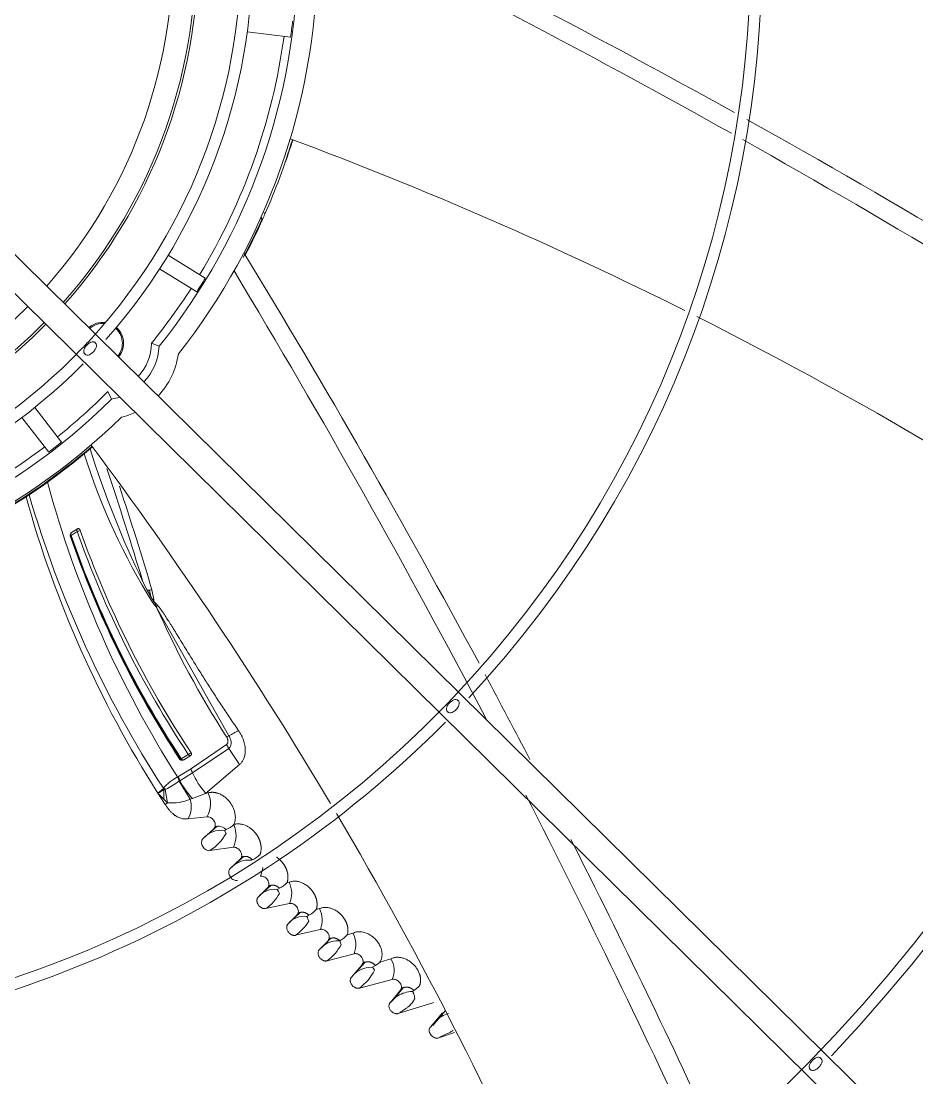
# Model space of a CAD drawing. Header units: millimetres. Extents: x 113490 to 142599, y -20467 to 115.
# Drawn here: x 132563.2 to 132756.7, y -10531.9 to -10303.8 of the extents above; entities that cross this region are included whole.
import ezdxf

# ---------------------------------------------------------------- set-up
doc = ezdxf.new("R2010")
doc.units = ezdxf.units.MM
doc.layers.add('DV3_0', color=7, linetype='Continuous')

msp = doc.modelspace()

# ---------------------------------------------------------------- linework, layer by layer
at = {"layer": 'DV3_0', "color": 7, "linetype": 'Continuous', "lineweight": 15}
for p, q in [((132814.33, -10603.11), (132505.04, -10298.11)), ((132501.48, -10303.03), (132810.15, -10607.41)), ((132621.44, -10307.23), (132612.07, -10306.08)), ((132603.01, -10359.27), (132595.01, -10354.27)), ((132601.16, -10362.24), (132593.15, -10357.24)), ((132591.37, -10373.32), (132593.06, -10373.94)), ((132581.99, -10383.74), (132582.79, -10385.35)), ((132571.99, -10394.63), (132566.18, -10387.19)), ((132569.24, -10396.79), (132563.42, -10389.35)), ((132574.16, -10414.2), (132575.45, -10413.35)), ((132573.87, -10414.9), (132573.93, -10414.8)), ((132574.05, -10414.8), (132575.34, -10413.95)), ((132591.71, -10428.77), (132591.61, -10428.62)), ((132591.71, -10428.77), (132591.7, -10428.63)), ((132591.92, -10428.97), (132591.91, -10428.67)), ((132607.62, -10458.31), (132608.12, -10458.09)), ((132599.84, -10465.24), (132607.58, -10459.94)), ((132600.23, -10466.03), (132608.09, -10460.82)), ((132607.58, -10459.94), (132608.09, -10460.82)), ((132608.09, -10460.82), (132610.41, -10464.29)), ((132597.71, -10463.08), (132597.53, -10463.15)), ((132599.34, -10462.11), (132597.84, -10463.01)), ((132599.89, -10462.31), (132598.39, -10463.22)), ((132597.12, -10466.91), (132599.84, -10465.24)), ((132597.05, -10466.95), (132597.12, -10466.91)), ((132597.35, -10467.87), (132597.38, -10467.85)), ((132597.38, -10467.85), (132597.51, -10467.76)), ((132599.75, -10471.78), (132597.38, -10467.85)), ((132597.51, -10467.76), (132600.23, -10466.03)), ((132594.36, -10472.9), (132592.8, -10470.48)), ((132593.92, -10469.5), (132593.96, -10469.44)), ((132593.92, -10469.5), (132594.08, -10469.71)), ((132593.96, -10469.44), (132594.35, -10469.66)), ((132593.97, -10469.39), (132594.48, -10469.61)), ((132594.35, -10469.66), (132594.48, -10469.61)), ((132594.89, -10472.51), (132594.35, -10469.66)), ((132603.09, -10470.49), (132600.23, -10471.59)), ((132599.33, -10475.98), (132603.42, -10475.53)), ((132604.87, -10478.14), (132602.54, -10480.25)), ((132605.44, -10477.69), (132603.74, -10479.23)), ((132607.16, -10478.51), (132607.51, -10478.33)), ((132607.52, -10479.13), (132607.16, -10478.51)), ((132609.08, -10482.14), (132604, -10482.86)), ((132611.27, -10484.15), (132609.58, -10485.71)), ((132614.89, -10483.67), (132614.83, -10483.69)), ((132608.42, -10486.72), (132610.58, -10484.71)), ((132612.98, -10484.94), (132613.18, -10484.83)), ((132614.48, -10492.83), (132616.48, -10490.91)), ((132617.14, -10490.36), (132614.96, -10492.44)), ((132618.57, -10491.26), (132619.03, -10490.99)), ((132621.11, -10489.69), (132620.66, -10489.81)), ((132618.57, -10491.26), (132618.83, -10491.66)), ((132618.83, -10491.66), (132619.06, -10492.09)), ((132621.22, -10494.27), (132616.05, -10495.36)), ((132627.66, -10495.39), (132626.98, -10495.59)), ((132620.91, -10498.66), (132622.83, -10496.75)), ((132623.49, -10496.2), (132621.38, -10498.27)), ((132624.93, -10497.07), (132625.37, -10496.8)), ((132625.17, -10497.57), (132625.38, -10498.09)), ((132627.86, -10499.88), (132622.53, -10501.14)), ((132627.66, -10504.22), (132629.52, -10502.31)), ((132630.16, -10501.76), (132628.13, -10503.83)), ((132632.06, -10502.32), (132632.21, -10502.75)), ((132634.88, -10500.67), (132633.68, -10501.06)), ((132627.66, -10504.22), (132628.73, -10503.22)), ((132632.21, -10502.75), (132632.33, -10503.17)), ((132635.15, -10505.13), (132629.33, -10506.66)), ((132637.56, -10506.92), (132635.63, -10509.13)), ((132643.11, -10506.2), (132640.74, -10506.96)), ((132634.57, -10510.16), (132636.89, -10507.49)), ((132638.26, -10508.1), (132639.13, -10508.05)), ((132639.13, -10508.05), (132639.75, -10507.64)), ((132639.13, -10508.05), (132639.35, -10508.34)), ((132639.35, -10508.34), (132639.57, -10508.66)), ((132643.39, -10510.67), (132636.29, -10512.54)), ((132642.91, -10515.69), (132645.16, -10512.99)), ((132645.83, -10512.41), (132643.99, -10514.6)), ((132647.29, -10513.3), (132647.73, -10513.26)), ((132647.73, -10513.26), (132648.05, -10513.04)), ((132642.91, -10515.69), (132644.25, -10514.41)), ((132652.4, -10515.62), (132644.7, -10518.02)), ((132648.08, -10513.96), (132648.16, -10514.24)), ((132651.62, -10521), (132654.23, -10517.9)), ((132654.89, -10517.35), (132652.12, -10520.61)), ((132656.82, -10522.16), (132653.45, -10523.3))]:
    msp.add_line(p, q, dxfattribs=at)
at = {"layer": 'DV3_0', "color": 7, "linetype": 'Continuous', "lineweight": 20}
for p, q in [((132615.38, -10346.6), (132615.25, -10346.54)), ((132590.5, -10426.65), (132589.54, -10424.79)), ((132591.27, -10428.05), (132590.95, -10426.6)), ((132591.91, -10428.67), (132591.49, -10426.55)), ((132591.61, -10428.62), (132591.27, -10428.05)), ((132591.61, -10428.62), (132591.7, -10428.63)), ((132591.91, -10429.06), (132591.67, -10429.39)), ((132592.44, -10430.2), (132591.67, -10429.39)), ((132591.7, -10428.63), (132591.91, -10428.67)), ((132591.82, -10428.94), (132591.71, -10428.77)), ((132591.82, -10428.94), (132591.92, -10428.97)), ((132591.91, -10429.06), (132591.92, -10428.97)), ((132592.17, -10429.63), (132591.91, -10429.06)), ((132592.44, -10430.2), (132592.17, -10429.63)), ((132592.44, -10430.2), (132592.68, -10429.87)), ((132608.12, -10458.09), (132592.44, -10430.2)), ((132610.41, -10464.29), (132603.09, -10470.49)), ((132597.03, -10466.96), (132597.05, -10466.95)), ((132592.8, -10470.48), (132593.92, -10469.5)), ((132594.04, -10471.76), (132592.8, -10470.48)), ((132593.96, -10469.44), (132593.97, -10469.39)), ((132594.08, -10469.71), (132594.04, -10471.76)), ((132594.89, -10472.51), (132594.04, -10471.76)), ((132594.36, -10472.9), (132594.89, -10472.51)), ((132600.23, -10471.59), (132599.75, -10471.78))]:
    msp.add_line(p, q, dxfattribs=at)
at = {"layer": 'DV3_0', "color": 7, "linetype": 'Continuous', "lineweight": 15}
for centre, radius, start, end in [((132487.24, -10288.99), 343.5, 315.6512, 45.622), ((132487.24, -10288.99), 346, 316.5062, 45.3204), ((132487.24, -10288.99), 236, 317.0271, 45.7088), ((132487.24, -10288.99), 233.5, 316.4663, 45.8392), ((132487.24, -10288.99), 123.5, 317.6348, 45.2819), ((132487.24, -10288.99), 126, 318.4756, 45.1616), ((132487.24, -10288.99), 113.75, 318.4247, 45.4011), ((131823.29, -11933.2), 1841.3, 60.95292, 64.05747), ((131777.55, -12004.18), 1921.33, 60.74083, 63.6758), ((132487.24, -10288.99), 114.25, 318.4114, 0), ((132487.24, -10288.99), 135.7, 321.2429, 359.7571), ((132487.24, -10288.99), 140, 321.7677, 359.2323), ((132487.24, -10288.99), 134, 328.7483, 352.2517), ((131823.29, -11933.2), 1841.3, 57.34191, 60.857), ((132487.24, -10288.99), 140.5, 336.3104, 343.3028), ((132500.83, -10290), 127.37, 339.734, 341.9536), ((132316.51, -11146.42), 872.25, 63.43384, 69.5445), ((131777.55, -12004.18), 1921.33, 57.30151, 60.65735), ((132487.24, -10288.99), 140.5, 332.3654, 335.7939), ((131040.13, -11313.07), 1840.9, 28.22591, 31.40572), ((130962.86, -11348.24), 1921.39, 27.72245, 31.03383), ((132487.24, -10288.99), 134, 320.9991, 327.2517), ((132316.51, -11146.42), 872.25, 56.07412, 63.24774), ((132487.24, -10288.99), 114.25, 251.4688, 315.4011), ((132487.24, -10288.99), 113.75, 252.7316, 315.4011), ((132580.87, -10373.3), 4.5, 82.604, 131.7492), ((132580.87, -10373.3), 4.25, 84.8173, 131.5341), ((132580.87, -10373.3), 4.25, 0, 48), ((132580.87, -10373.3), 4.5, 0, 48), ((132487.24, -10288.99), 123.5, 316.2428, 317.6348), ((132487.24, -10288.99), 123.5, 226.1082, 316.2428), ((132580.87, -10373.3), 4.25, 319.2681, 0), ((132580.87, -10373.3), 4.5, 318, 0), ((132580.87, -10373.3), 10.5, 316.9653, 359.8902), ((132580.87, -10373.3), 12.2, 316.7471, 356.9852), ((132580.87, -10373.3), 16.5, 316.3964, 351.8862), ((132487.24, -10288.99), 126, 270, 315.2026), ((132487.24, -10288.99), 134, 308.7483, 315.0009), ((132487.24, -10288.99), 135.7, 276.2429, 314.7571), ((132580.87, -10373.3), 12.2, 279.0148, 287.4816), ((132580.87, -10373.3), 16.5, 284.1138, 295.142), ((132487.24, -10288.99), 140, 276.7677, 314.2323), ((132487.24, -10288.99), 134, 283.7483, 307.2517), ((132487.24, -10288.99), 140.5, 299.6325, 310.6019), ((131880.06, -10918.01), 872.25, 30.70257, 36.8175), ((132791.14, -10343.25), 230.17, 195.1216, 212.5095), ((132791.64, -10343.63), 235.85, 195.4508, 212.5348), ((132796.36, -10338.44), 241.06, 196.2834, 212.9029), ((132574.48, -10414.74), 0.635, 120.3769, 194.3524), ((132776.84, -10345.28), 214.58, 198.9328, 213.3194), ((132574.39, -10414.63), 0.493, 117.9807, 200.505), ((132778.03, -10344.28), 215.94, 199.0626, 213.3779), ((132778.49, -10343.91), 216.38, 199.1244, 213.3976), ((132574.63, -10410.79), 3.25, 282.6415, 295.2259), ((132782.01, -10341.02), 219.15, 199.4393, 213.5401), ((132782.29, -10340.87), 218.76, 199.4529, 213.5312), ((132594.43, -10427.07), 3.21, 215.5979, 218.278), ((132783.32, -10345.25), 208.93, 203.992, 212.7603), ((132487.24, -10288.99), 551.5, 285.4775, 344.5225), ((131040.13, -11313.07), 1840.9, 27.49382, 28.13982), ((132487.24, -10288.99), 233.5, 315.7154, 316.4663), ((132487.24, -10288.99), 233.5, 225.7814, 315.7154), ((132487.24, -10288.99), 236, 270, 315.2644), ((132587.17, -10417.63), 45.56, 297.3771, 300.36), ((132597.27, -10462.06), 1.11, 293.1128, 301.0288), ((132598.12, -10462.82), 0.486, 212.6809, 304.1901), ((132596.14, -10456.64), 6.34, 300.3343, 306.7823), ((132602.35, -10476.8), 11.19, 118.3562, 138.4923), ((132580.15, -10442.63), 30.55, 297.9795, 304.2758), ((132594.46, -10468.36), 2.93, 9.6098, 28.6807), ((132594.47, -10468.42), 2.97, 10.9843, 29.6557), ((132594.14, -10469.23), 0.478, 262.6265, 295.5933), ((132568.12, -10292.84), 181.06, 281.1372, 281.3151), ((132598.43, -10472.73), 5.72, 330.7489, 24.2522), ((132594.45, -10473.38), 5.53, 331.8842, 16.797), ((130962.86, -11348.24), 1921.39, 24.56568, 27.16861), ((131880.06, -10918.01), 872.25, 23.32871, 30.53654), ((132605.06, -10472.7), 6.13, 293.4978, 312.3418), ((132603.66, -10479.56), 6, 334.5296, 22.8148), ((132609.27, -10477.3), 0.106, 127.455, 138.9521), ((132606.46, -10483.66), 5.2, 82.2332, 138.9483), ((132598.01, -10473.69), 10.96, 303.1447, 330.2122), ((131040.13, -11313.07), 1840.9, 24.60001, 26.89057), ((132610.66, -10479.42), 5.97, 295.061, 314.3575), ((132612.38, -10490.13), 5.22, 83.3621, 139.2655), ((132609.79, -10486.06), 5.64, 335.6062, 355.4046), ((132616.43, -10485.67), 5.92, 296.0332, 315.5868), ((132616.29, -10492.1), 5.39, 336.3081, 26.5856), ((132617.95, -10495.75), 4.54, 82.1058, 139.9003), ((132611.46, -10488.1), 8.58, 302.2935, 332.2899), ((132622.7, -10491.55), 5.89, 296.95, 316.6197), ((132623.08, -10497.84), 5.2, 336.8968, 28.1141), ((132624.37, -10501.54), 4.5, 82.8527, 140.2674), ((132619.1, -10500.13), 6.59, 22.8107, 27.6678), ((132616.56, -10492.71), 10.33, 305.3082, 328.6579), ((132631.77, -10507.86), 5.55, 87.0019, 123.1926), ((132629.32, -10497.14), 5.86, 297.8556, 317.9842), ((132630.48, -10503.17), 5.06, 337.2472, 29.5928), ((132623.19, -10498.33), 10.35, 306.4065, 332.1042), ((132637, -10502.5), 5.83, 298.135, 309.9847), ((132638.73, -10508.72), 5.06, 337.3362, 29.9393), ((132638.87, -10513.53), 5.46, 96.3262, 141.9258), ((132629.88, -10503.8), 10.84, 306.252, 333.384), ((132647.96, -10519.87), 6.6, 95.7956, 124.1612), ((132645.15, -10507.99), 5.82, 299.8593, 314.3251), ((132642.27, -10515.53), 6.03, 7.0938, 12.3213), ((132657.24, -10523.81), 6.04, 106.4811, 137.7838), ((132660.7, -10528.19), 11.58, 133.2213, 141.6416), ((132487.24, -10288.99), 343.5, 225.9212, 315.6512)]:
    msp.add_arc(centre, radius, start, end, dxfattribs=at)
at = {"layer": 'DV3_0', "color": 7, "linetype": 'Continuous', "lineweight": 20}
for centre, radius, start, end in [((132487.24, -10288.99), 108.75, 318.5638, 45.4011), ((132487.24, -10288.99), 140.35, 332.0548, 335.7939), ((132487.24, -10288.99), 108.75, 249.0395, 315.4011), ((132487.24, -10288.99), 140.35, 299.6151, 310.5445), ((132712.78, -10354.14), 142.58, 197.5793, 211.8537), ((132782.69, -10331.41), 214.54, 197.5546, 205.8027), ((131312.51, -10815.84), 1335.56, 17.02527, 18.12677), ((131856.91, -10644.7), 766.29, 16.54046, 18.29437), ((132631.79, -10404.77), 46.74, 207.9173, 209.8819), ((132707.79, -10319.85), 159.23, 223.3026, 223.7042), ((132597.42, -10466.94), 2.96, 17.8925, 35.1018), ((132594.74, -10468.5), 2.86, 14.9315, 33.7265), ((132615.56, -10457.83), 20.6, 208.8348, 221.922), ((132618.02, -10457.75), 19.62, 204.9566, 220.4757), ((132574.6, -10438.77), 36.56, 299.8509, 302.1929), ((132595.79, -10461.92), 10.63, 265.1255, 291.8661)]:
    msp.add_arc(centre, radius, start, end, dxfattribs=at)
at = {"layer": 'DV3_0', "color": 7, "linetype": 'Continuous', "lineweight": 15}
for centre, major_axis, ratio, start_param, end_param in [((132617.63, -10305), (-2.66, -21.65), 0.186545, 1.490488, 1.651105), ((132443.75, -10274.04), (176.32, -60.71), 0.866797, -0.078814, -0.070986), ((132598.65, -10358.61), (-11.56, -18.5), 0.186545, 1.490488, 1.651105), ((132568.12, -10392.51), (-17.19, -13.43), 0.186545, 1.490488, 1.651105)]:
    msp.add_ellipse(centre, major_axis=major_axis, ratio=ratio, start_param=start_param, end_param=end_param, dxfattribs=at)
at = {"layer": 'DV3_0', "color": 7, "linetype": 'Continuous', "lineweight": 20}
for centre, major_axis, ratio, start_param, end_param in [((132615.44, -10345.24), (0.458, -0.201), 0.498743, 0, 1.571241), ((132614.93, -10346.39), (0.456, -0.205), 0.498451, 0, 1.57124), ((132614.93, -10346.39), (0.302, -0.399), 0.432332, 0.901374, 1.803204), ((132570.24, -10442.2), (36.82, 12.36), 0.272936, 0.884781, 0.899668), ((132570.24, -10442.2), (36.82, 12.36), 0.272936, 0.867185, 0.884781)]:
    msp.add_ellipse(centre, major_axis=major_axis, ratio=ratio, start_param=start_param, end_param=end_param, dxfattribs=at)
at = {"layer": 'DV3_0', "color": 7, "linetype": 'Continuous', "lineweight": 15}
for points, knots in [([(132577, -10375.62), (132576.96, -10375.58), (132576.88, -10375.49), (132576.76, -10375.25), (132576.73, -10374.84), (132576.91, -10374.4), (132577.17, -10374.01), (132577.53, -10373.6), (132577.99, -10373.19), (132578.52, -10372.95), (132578.9, -10372.98), (132579.14, -10373.09), (132579.23, -10373.17), (132579.27, -10373.2)], [0, 0, 0, 0, 0.040646, 0.082274, 0.181944, 0.323646, 0.41357, 0.509807, 0.690903, 0.824258, 0.919018, 0.959797, 1, 1, 1, 1]), ([(132579.27, -10373.2), (132579.31, -10373.25), (132579.4, -10373.34), (132579.51, -10373.59), (132579.55, -10373.99), (132579.38, -10374.44), (132579.12, -10374.83), (132578.85, -10375.15), (132578.55, -10375.43), (132578.18, -10375.7), (132577.77, -10375.88), (132577.38, -10375.85), (132577.14, -10375.74), (132577.05, -10375.66), (132577, -10375.62)], [0, 0, 0, 0, 0.040717, 0.082601, 0.183674, 0.325225, 0.413967, 0.5088, 0.602375, 0.688214, 0.822702, 0.918959, 0.959862, 1, 1, 1, 1]), ([(132575.34, -10413.95), (132575.28, -10413.84), (132575.26, -10413.71), (132575.3, -10413.48), (132575.36, -10413.39), (132575.45, -10413.35)], [0, 0, 0, 0, 0.5, 0.5, 1, 1, 1, 1]), ([(132575.45, -10413.35), (132575.46, -10413.34), (132575.49, -10413.33), (132575.54, -10413.31), (132575.6, -10413.31), (132575.67, -10413.33), (132575.75, -10413.37), (132575.84, -10413.43), (132575.91, -10413.52), (132575.98, -10413.62), (132576, -10413.69), (132576.02, -10413.72)], [0, 0, 0, 0, 0.075079, 0.150644, 0.228664, 0.352639, 0.477385, 0.607267, 0.740203, 0.871682, 1, 1, 1, 1]), ([(132574.05, -10414.8), (132574.02, -10414.8), (132573.97, -10414.81), (132573.94, -10414.81), (132573.93, -10414.8)], [0, 0, 0, 0, 0.499963, 1, 1, 1, 1]), ([(132574.05, -10414.8), (132574.05, -10414.78), (132574.03, -10414.74), (132574.01, -10414.69), (132573.99, -10414.62), (132573.98, -10414.54), (132573.98, -10414.44), (132574.01, -10414.36), (132574.05, -10414.29), (132574.1, -10414.23), (132574.14, -10414.21), (132574.16, -10414.2)], [0, 0, 0, 0, 0.068654, 0.146101, 0.232585, 0.334041, 0.480381, 0.632297, 0.740255, 0.880768, 1, 1, 1, 1]), ([(132655.33, -10452.86), (132655.29, -10452.81), (132655.21, -10452.72), (132655.09, -10452.49), (132655.06, -10452.09), (132655.23, -10451.65), (132655.5, -10451.26), (132655.77, -10450.95), (132656.08, -10450.67), (132656.45, -10450.4), (132656.87, -10450.21), (132657.26, -10450.24), (132657.49, -10450.35), (132657.58, -10450.43), (132657.63, -10450.47)], [0, 0, 0, 0, 0.040488, 0.081902, 0.180627, 0.320355, 0.409206, 0.504808, 0.600124, 0.687341, 0.822717, 0.918807, 0.959755, 1, 1, 1, 1]), ([(132657.63, -10450.47), (132657.67, -10450.51), (132657.75, -10450.6), (132657.87, -10450.85), (132657.9, -10451.25), (132657.73, -10451.68), (132657.46, -10452.07), (132657.19, -10452.38), (132656.89, -10452.66), (132656.52, -10452.94), (132656.1, -10453.12), (132655.7, -10453.09), (132655.47, -10452.98), (132655.37, -10452.9), (132655.33, -10452.86)], [0, 0, 0, 0, 0.040529, 0.082096, 0.181604, 0.321297, 0.409637, 0.504692, 0.598943, 0.685714, 0.821727, 0.918717, 0.959765, 1, 1, 1, 1]), ([(132598.39, -10463.22), (132598.36, -10463.23), (132598.32, -10463.26), (132598.24, -10463.29), (132598.16, -10463.32), (132598.06, -10463.34), (132597.94, -10463.35), (132597.81, -10463.34), (132597.7, -10463.3), (132597.6, -10463.24), (132597.55, -10463.18), (132597.53, -10463.15)], [0, 0, 0, 0, 0.099456, 0.197178, 0.293807, 0.390006, 0.537714, 0.671041, 0.795208, 0.901241, 1, 1, 1, 1]), ([(132597.84, -10463.01), (132597.91, -10463.12), (132598.02, -10463.2), (132598.22, -10463.28), (132598.32, -10463.27), (132598.39, -10463.22)], [0, 0, 0, 0, 0.5, 0.5, 1, 1, 1, 1]), ([(132599.34, -10462.11), (132599.35, -10462.12), (132599.37, -10462.15), (132599.41, -10462.19), (132599.44, -10462.22), (132599.49, -10462.26), (132599.54, -10462.3), (132599.63, -10462.35), (132599.73, -10462.36), (132599.82, -10462.35), (132599.87, -10462.32), (132599.89, -10462.31)], [0, 0, 0, 0, 0.074951, 0.140477, 0.196539, 0.243124, 0.374483, 0.49079, 0.674123, 0.840338, 1, 1, 1, 1]), ([(132599.94, -10461.71), (132599.95, -10461.73), (132599.97, -10461.77), (132600, -10461.83), (132600.02, -10461.9), (132600.04, -10461.98), (132600.04, -10462.07), (132600.02, -10462.17), (132599.97, -10462.25), (132599.92, -10462.29), (132599.89, -10462.31)], [0, 0, 0, 0, 0.086581, 0.173323, 0.261691, 0.392619, 0.521302, 0.685994, 0.841523, 1, 1, 1, 1]), ([(132603.64, -10470.38), (132603.7, -10470.36), (132603.82, -10470.33), (132604, -10470.3), (132604.18, -10470.28), (132604.36, -10470.27), (132604.55, -10470.26), (132604.73, -10470.27), (132604.92, -10470.29), (132605.11, -10470.32), (132605.3, -10470.35), (132605.49, -10470.4), (132605.68, -10470.46), (132606.08, -10470.6), (132606.67, -10470.88), (132607.41, -10471.4), (132608.02, -10472.01), (132608.52, -10472.64), (132608.9, -10473.29), (132609.21, -10473.96), (132609.38, -10474.56), (132609.47, -10475.06), (132609.51, -10475.44), (132609.52, -10475.82), (132609.49, -10476.18), (132609.43, -10476.54), (132609.34, -10476.89), (132609.25, -10477.11), (132609.21, -10477.22)], [0, 0, 0, 0, 0.01916, 0.038106, 0.056888, 0.075557, 0.094165, 0.112765, 0.131411, 0.150154, 0.169045, 0.188136, 0.207474, 0.227106, 0.308139, 0.388604, 0.471786, 0.538196, 0.605101, 0.673066, 0.74109, 0.778944, 0.816044, 0.852661, 0.889074, 0.925575, 0.962455, 1, 1, 1, 1]), ([(132594.36, -10472.9), (132594.43, -10473), (132594.56, -10473.2), (132594.77, -10473.49), (132594.97, -10473.76), (132595.17, -10474.01), (132595.37, -10474.24), (132595.57, -10474.46), (132595.77, -10474.66), (132595.97, -10474.85), (132596.17, -10475.02), (132596.37, -10475.17), (132596.57, -10475.31), (132596.76, -10475.44), (132597.02, -10475.59), (132597.34, -10475.74), (132597.73, -10475.88), (132598.12, -10475.97), (132598.52, -10476.02), (132598.93, -10476.03), (132599.2, -10476), (132599.33, -10475.98)], [0, 0, 0, 0, 0.057027, 0.111487, 0.163518, 0.213259, 0.260853, 0.306447, 0.350191, 0.392239, 0.432746, 0.471873, 0.509778, 0.546624, 0.582569, 0.6503, 0.717455, 0.785065, 0.854112, 0.925494, 1, 1, 1, 1]), ([(132603.42, -10475.53), (132603.88, -10475.48), (132604.44, -10475.75), (132605.01, -10476.54), (132605.15, -10476.88), (132605.21, -10477.56), (132605.12, -10477.91), (132604.87, -10478.14)], [0, 0, 0, 0, 0.5, 0.5, 0.75, 0.75, 1, 1, 1, 1]), ([(132614.83, -10483.69), (132614.85, -10483.64), (132614.89, -10483.53), (132614.94, -10483.37), (132614.98, -10483.2), (132615.01, -10483.04), (132615.04, -10482.87), (132615.06, -10482.71), (132615.07, -10482.54), (132615.08, -10482.37), (132615.07, -10482.2), (132615.07, -10482.04), (132615.05, -10481.87), (132615.03, -10481.71), (132615.01, -10481.55), (132614.97, -10481.39), (132614.94, -10481.23), (132614.9, -10481.07), (132614.85, -10480.92), (132614.8, -10480.76), (132614.74, -10480.62), (132614.69, -10480.47), (132614.62, -10480.32), (132614.56, -10480.18), (132614.49, -10480.05), (132614.42, -10479.91), (132614.34, -10479.78), (132614.27, -10479.65), (132614.19, -10479.53), (132614.1, -10479.41), (132614.02, -10479.29), (132613.94, -10479.18), (132613.85, -10479.07), (132613.77, -10478.97), (132613.68, -10478.86), (132613.59, -10478.77), (132613.37, -10478.53), (132613, -10478.19), (132612.45, -10477.79), (132611.9, -10477.49), (132611.43, -10477.3), (132611.04, -10477.19), (132610.72, -10477.13), (132610.4, -10477.09), (132610.09, -10477.08), (132609.79, -10477.1), (132609.49, -10477.14), (132609.3, -10477.19), (132609.21, -10477.22)], [0, 0, 0, 0, 0.018271, 0.036367, 0.054293, 0.072053, 0.089651, 0.107087, 0.124357, 0.141458, 0.15839, 0.17515, 0.19174, 0.208158, 0.224405, 0.240482, 0.256387, 0.272115, 0.287663, 0.303028, 0.318207, 0.3332, 0.348005, 0.36262, 0.377045, 0.391281, 0.405327, 0.419176, 0.432823, 0.446261, 0.459487, 0.4725, 0.485297, 0.497878, 0.510245, 0.522398, 0.534339, 0.599607, 0.661765, 0.720651, 0.776416, 0.808812, 0.841042, 0.873103, 0.905011, 0.936795, 0.968461, 1, 1, 1, 1]), ([(132607.51, -10478.33), (132607.05, -10477.9), (132606.49, -10477.63), (132605.52, -10477.56), (132605.1, -10477.75), (132604.87, -10478.14)], [0, 0, 0, 0, 0.5, 0.5, 1, 1, 1, 1]), ([(132602.54, -10480.25), (132602.44, -10480.33), (132602.28, -10480.56), (132602.18, -10481), (132602.24, -10481.51), (132602.45, -10482.01), (132602.79, -10482.43), (132603.18, -10482.72), (132603.59, -10482.87), (132603.86, -10482.88), (132604, -10482.86)], [0, 0, 0, 0, 0.124936, 0.249948, 0.37496, 0.499972, 0.624983, 0.749995, 0.875007, 1, 1, 1, 1]), ([(132610.58, -10484.71), (132610.62, -10484.66), (132610.71, -10484.57), (132610.84, -10484.33), (132610.91, -10483.96), (132610.84, -10483.46), (132610.61, -10482.97), (132610.27, -10482.56), (132609.87, -10482.28), (132609.52, -10482.16), (132609.26, -10482.13), (132609.14, -10482.14), (132609.08, -10482.14)], [0, 0, 0, 0, 0.059896, 0.120557, 0.250312, 0.386572, 0.52658, 0.661624, 0.782933, 0.893402, 0.946876, 1, 1, 1, 1]), ([(132613.18, -10484.83), (132613.15, -10484.8), (132613.09, -10484.73), (132612.99, -10484.64), (132612.89, -10484.56), (132612.78, -10484.48), (132612.67, -10484.41), (132612.56, -10484.34), (132612.45, -10484.29), (132612.34, -10484.24), (132612.23, -10484.19), (132612.11, -10484.16), (132612, -10484.13), (132611.89, -10484.11), (132611.78, -10484.1), (132611.66, -10484.1), (132611.56, -10484.11), (132611.45, -10484.12), (132611.34, -10484.15), (132611.24, -10484.18), (132611.14, -10484.22), (132611.05, -10484.26), (132610.96, -10484.32), (132610.87, -10484.38), (132610.79, -10484.45), (132610.71, -10484.53), (132610.64, -10484.62), (132610.6, -10484.68), (132610.58, -10484.71)], [0, 0, 0, 0, 0.036444, 0.072973, 0.109626, 0.146433, 0.183416, 0.220587, 0.257954, 0.295519, 0.333281, 0.371238, 0.409385, 0.447719, 0.486241, 0.524952, 0.563852, 0.602932, 0.642178, 0.681573, 0.721097, 0.76073, 0.800452, 0.840247, 0.880102, 0.92001, 0.959973, 1, 1, 1, 1]), ([(132620.66, -10489.81), (132620.68, -10489.76), (132620.72, -10489.65), (132620.76, -10489.48), (132620.8, -10489.32), (132620.83, -10489.15), (132620.85, -10488.98), (132620.86, -10488.81), (132620.87, -10488.64), (132620.87, -10488.47), (132620.86, -10488.3), (132620.85, -10488.13), (132620.82, -10487.96), (132620.8, -10487.8), (132620.76, -10487.63), (132620.72, -10487.47), (132620.68, -10487.31), (132620.63, -10487.16), (132620.58, -10487), (132620.52, -10486.85), (132620.46, -10486.71), (132620.39, -10486.56), (132620.32, -10486.42), (132620.25, -10486.28), (132620.17, -10486.15), (132620.09, -10486.02), (132620.01, -10485.89), (132619.93, -10485.77), (132619.84, -10485.65), (132619.76, -10485.54), (132619.67, -10485.43), (132619.58, -10485.32), (132619.49, -10485.22), (132619.4, -10485.12), (132619.31, -10485.03), (132619.22, -10484.94), (132619.05, -10484.77), (132618.8, -10484.55), (132618.54, -10484.37), (132618.41, -10484.28), (132618.4, -10484.27)], [0, 0, 0, 0, 0.0188169, 0.037444, 0.0558864, 0.0741494, 0.0922368, 0.1101451, 0.1278699, 0.1454077, 0.1627565, 0.1799147, 0.1968819, 0.2136584, 0.2302451, 0.2466419, 0.2628435, 0.2788445, 0.2946408, 0.3102299, 0.3256097, 0.3407775, 0.3557312, 0.3704702, 0.3849944, 0.3993046, 0.4133954, 0.4272587, 0.4408884, 0.4542797, 0.4674296, 0.4803362, 0.4929989, 0.505418, 0.5175947, 0.5295311, 0.5412296, 0.5829164, 0.6240736, 0.6289809, 0.6289809, 0.6289809, 0.6289809]), ([(132608.42, -10486.72), (132608.21, -10486.91), (132608.09, -10487.22), (132608.1, -10487.73), (132608.16, -10488.08), (132608.42, -10488.57), (132608.66, -10488.83), (132608.91, -10489.04), (132609.04, -10489.12), (132609.43, -10489.3), (132609.69, -10489.34), (132609.94, -10489.29)], [0, 0, 0, 0, 0.25, 0.25, 0.375, 0.5, 0.625, 0.625, 0.75, 0.75, 1, 1, 1, 1]), ([(132616.48, -10490.91), (132616.52, -10490.86), (132616.61, -10490.76), (132616.74, -10490.51), (132616.8, -10490.14), (132616.72, -10489.63), (132616.47, -10489.15), (132616.11, -10488.75), (132615.7, -10488.49), (132615.36, -10488.38), (132615.1, -10488.36), (132614.98, -10488.38), (132614.92, -10488.38)], [0, 0, 0, 0, 0.06099, 0.122527, 0.253782, 0.391334, 0.532112, 0.667262, 0.786805, 0.8949, 0.947606, 1, 1, 1, 1]), ([(132619.03, -10490.99), (132619, -10490.96), (132618.94, -10490.9), (132618.84, -10490.81), (132618.74, -10490.73), (132618.63, -10490.66), (132618.53, -10490.59), (132618.42, -10490.53), (132618.31, -10490.48), (132618.2, -10490.43), (132618.09, -10490.39), (132617.98, -10490.36), (132617.87, -10490.33), (132617.76, -10490.32), (132617.65, -10490.31), (132617.54, -10490.31), (132617.43, -10490.32), (132617.33, -10490.33), (132617.23, -10490.35), (132617.13, -10490.39), (132617.03, -10490.42), (132616.94, -10490.47), (132616.85, -10490.52), (132616.77, -10490.59), (132616.69, -10490.66), (132616.61, -10490.73), (132616.54, -10490.82), (132616.5, -10490.88), (132616.48, -10490.91)], [0, 0, 0, 0, 0.036352, 0.072798, 0.109377, 0.146118, 0.18304, 0.220157, 0.257476, 0.295, 0.332728, 0.370656, 0.408782, 0.447104, 0.485619, 0.524332, 0.56324, 0.602335, 0.641603, 0.681028, 0.720589, 0.760269, 0.800046, 0.839906, 0.879834, 0.919824, 0.959877, 1, 1, 1, 1]), ([(132626.98, -10495.59), (132627, -10495.54), (132627.03, -10495.43), (132627.08, -10495.27), (132627.11, -10495.11), (132627.13, -10494.94), (132627.15, -10494.77), (132627.16, -10494.61), (132627.16, -10494.44), (132627.16, -10494.27), (132627.15, -10494.11), (132627.13, -10493.94), (132627.11, -10493.78), (132627.07, -10493.62), (132627.04, -10493.45), (132627, -10493.3), (132626.95, -10493.14), (132626.9, -10492.98), (132626.84, -10492.83), (132626.78, -10492.68), (132626.71, -10492.54), (132626.64, -10492.39), (132626.57, -10492.25), (132626.49, -10492.12), (132626.41, -10491.98), (132626.33, -10491.86), (132626.24, -10491.73), (132626.15, -10491.61), (132626.06, -10491.49), (132625.97, -10491.37), (132625.88, -10491.26), (132625.78, -10491.16), (132625.68, -10491.05), (132625.59, -10490.95), (132625.49, -10490.86), (132625.39, -10490.77), (132625.22, -10490.62), (132624.96, -10490.41), (132624.61, -10490.17), (132624.25, -10489.96), (132623.89, -10489.79), (132623.52, -10489.65), (132623.15, -10489.55), (132622.78, -10489.48), (132622.42, -10489.46), (132622.07, -10489.46), (132621.73, -10489.5), (132621.41, -10489.58), (132621.21, -10489.65), (132621.11, -10489.69)], [0, 0, 0, 0, 0.018442, 0.036725, 0.054854, 0.072835, 0.090674, 0.108365, 0.125903, 0.143287, 0.160511, 0.177577, 0.194483, 0.21123, 0.227819, 0.244251, 0.260522, 0.276624, 0.292555, 0.30831, 0.323889, 0.339287, 0.354502, 0.369535, 0.384384, 0.39905, 0.413529, 0.427811, 0.44189, 0.45576, 0.469417, 0.482859, 0.496085, 0.509094, 0.521889, 0.534471, 0.546843, 0.587075, 0.626952, 0.666379, 0.705324, 0.743814, 0.781842, 0.819366, 0.856387, 0.892912, 0.928997, 0.964692, 1, 1, 1, 1]), ([(132616.05, -10495.36), (132616.01, -10495.36), (132615.94, -10495.37), (132615.83, -10495.38), (132615.72, -10495.38), (132615.61, -10495.36), (132615.49, -10495.34), (132615.38, -10495.31), (132615.24, -10495.25), (132615.06, -10495.16), (132614.86, -10495.02), (132614.67, -10494.84), (132614.43, -10494.55), (132614.26, -10494.22), (132614.18, -10493.87), (132614.16, -10493.62), (132614.18, -10493.38), (132614.24, -10493.18), (132614.31, -10493.03), (132614.39, -10492.92), (132614.45, -10492.86), (132614.48, -10492.83)], [0, 0, 0, 0, 0.03153, 0.062353, 0.092698, 0.122808, 0.152931, 0.183314, 0.214201, 0.272671, 0.33125, 0.397261, 0.466453, 0.605489, 0.675489, 0.744759, 0.812256, 0.879292, 0.920718, 0.960761, 1, 1, 1, 1]), ([(132622.83, -10496.75), (132622.87, -10496.7), (132622.96, -10496.6), (132623.09, -10496.34), (132623.15, -10495.96), (132623.04, -10495.46), (132622.78, -10494.98), (132622.41, -10494.59), (132621.99, -10494.35), (132621.65, -10494.25), (132621.4, -10494.24), (132621.28, -10494.26), (132621.22, -10494.27)], [0, 0, 0, 0, 0.061807, 0.124124, 0.256475, 0.394954, 0.536432, 0.672108, 0.790426, 0.896509, 0.948354, 1, 1, 1, 1]), ([(132633.68, -10501.06), (132633.7, -10501), (132633.73, -10500.89), (132633.77, -10500.7), (132633.8, -10500.52), (132633.81, -10500.33), (132633.82, -10500.15), (132633.82, -10499.96), (132633.81, -10499.78), (132633.8, -10499.59), (132633.77, -10499.41), (132633.74, -10499.23), (132633.69, -10499.05), (132633.65, -10498.87), (132633.59, -10498.69), (132633.53, -10498.52), (132633.46, -10498.35), (132633.38, -10498.18), (132633.3, -10498.02), (132633.22, -10497.86), (132633.13, -10497.71), (132633.03, -10497.56), (132632.93, -10497.41), (132632.83, -10497.27), (132632.73, -10497.13), (132632.62, -10497), (132632.51, -10496.87), (132632.39, -10496.75), (132632.28, -10496.63), (132632.16, -10496.52), (132632.05, -10496.41), (132631.93, -10496.31), (132631.74, -10496.15), (132631.48, -10495.96), (132631.13, -10495.74), (132630.77, -10495.55), (132630.4, -10495.39), (132630.04, -10495.27), (132629.67, -10495.18), (132629.31, -10495.13), (132628.95, -10495.12), (132628.61, -10495.13), (132628.27, -10495.19), (132627.96, -10495.27), (132627.76, -10495.35), (132627.66, -10495.39)], [0, 0, 0, 0, 0.020468, 0.040767, 0.060906, 0.080896, 0.100734, 0.120412, 0.139924, 0.159268, 0.17844, 0.197441, 0.216274, 0.234941, 0.25344, 0.27176, 0.289895, 0.307839, 0.32559, 0.343143, 0.360495, 0.377644, 0.394592, 0.411334, 0.427858, 0.444152, 0.460208, 0.476019, 0.491583, 0.506899, 0.521967, 0.53679, 0.551373, 0.590916, 0.630156, 0.669009, 0.707438, 0.745452, 0.78305, 0.820202, 0.856913, 0.893195, 0.929104, 0.964702, 1, 1, 1, 1]), ([(132625.37, -10496.8), (132625.34, -10496.77), (132625.27, -10496.7), (132625.16, -10496.61), (132625.05, -10496.53), (132624.94, -10496.45), (132624.82, -10496.39), (132624.7, -10496.33), (132624.59, -10496.27), (132624.47, -10496.23), (132624.35, -10496.2), (132624.23, -10496.17), (132624.11, -10496.15), (132623.99, -10496.14), (132623.87, -10496.15), (132623.76, -10496.16), (132623.65, -10496.18), (132623.54, -10496.2), (132623.43, -10496.24), (132623.33, -10496.29), (132623.24, -10496.34), (132623.14, -10496.41), (132623.06, -10496.48), (132622.97, -10496.56), (132622.9, -10496.65), (132622.85, -10496.72), (132622.83, -10496.75)], [0, 0, 0, 0, 0.039346, 0.078811, 0.118442, 0.158273, 0.198325, 0.238613, 0.279143, 0.319916, 0.36093, 0.402181, 0.443665, 0.485381, 0.527332, 0.569514, 0.611916, 0.654521, 0.697304, 0.740242, 0.78331, 0.826485, 0.869749, 0.91309, 0.956504, 1, 1, 1, 1]), ([(132622.53, -10501.14), (132622.49, -10501.15), (132622.42, -10501.16), (132622.31, -10501.17), (132622.2, -10501.17), (132622.09, -10501.16), (132621.98, -10501.14), (132621.87, -10501.11), (132621.72, -10501.06), (132621.55, -10500.98), (132621.34, -10500.85), (132621.14, -10500.68), (132620.9, -10500.39), (132620.72, -10500.06), (132620.62, -10499.72), (132620.6, -10499.46), (132620.62, -10499.22), (132620.67, -10499.02), (132620.74, -10498.87), (132620.81, -10498.75), (132620.88, -10498.69), (132620.91, -10498.66)], [0, 0, 0, 0, 0.030968, 0.061254, 0.091074, 0.120656, 0.150233, 0.18004, 0.210303, 0.267998, 0.325834, 0.39348, 0.461361, 0.601707, 0.672161, 0.741845, 0.810514, 0.878591, 0.920293, 0.960563, 1, 1, 1, 1]), ([(132629.52, -10502.31), (132629.56, -10502.26), (132629.65, -10502.16), (132629.77, -10501.9), (132629.82, -10501.52), (132629.7, -10501.01), (132629.42, -10500.54), (132629.04, -10500.16), (132628.62, -10499.93), (132628.28, -10499.85), (132628.03, -10499.84), (132627.91, -10499.87), (132627.86, -10499.88)], [0, 0, 0, 0, 0.062363, 0.12517, 0.258167, 0.39723, 0.539211, 0.675362, 0.792735, 0.897052, 0.948727, 1, 1, 1, 1]), ([(132632.06, -10502.32), (132632.03, -10502.29), (132631.96, -10502.23), (132631.85, -10502.14), (132631.74, -10502.06), (132631.62, -10501.99), (132631.51, -10501.92), (132631.39, -10501.87), (132631.27, -10501.82), (132631.15, -10501.78), (132631.03, -10501.75), (132630.91, -10501.72), (132630.79, -10501.71), (132630.67, -10501.7), (132630.56, -10501.7), (132630.44, -10501.72), (132630.33, -10501.74), (132630.22, -10501.77), (132630.12, -10501.81), (132630.02, -10501.85), (132629.92, -10501.91), (132629.83, -10501.97), (132629.74, -10502.05), (132629.66, -10502.13), (132629.58, -10502.22), (132629.54, -10502.28), (132629.52, -10502.31)], [0, 0, 0, 0, 0.039306, 0.078739, 0.118341, 0.158147, 0.198179, 0.238449, 0.278964, 0.319725, 0.360731, 0.401978, 0.443462, 0.485181, 0.527138, 0.56933, 0.611742, 0.654359, 0.697157, 0.740111, 0.783198, 0.826394, 0.86968, 0.913045, 0.956483, 1, 1, 1, 1]), ([(132640.74, -10506.96), (132640.83, -10506.8), (132641.01, -10506.47), (132641.15, -10505.93), (132641.21, -10505.37), (132641.18, -10504.82), (132641.08, -10504.28), (132640.9, -10503.76), (132640.68, -10503.26), (132640.41, -10502.81), (132640.11, -10502.39), (132639.78, -10502.01), (132639.22, -10501.48), (132638.35, -10500.87), (132637.14, -10500.41), (132635.92, -10500.3), (132635.23, -10500.55), (132634.88, -10500.67)], [0, 0, 0, 0, 0.057811, 0.114004, 0.168762, 0.222167, 0.2741, 0.324557, 0.373398, 0.420411, 0.465563, 0.508766, 0.54982, 0.665874, 0.779898, 0.891116, 1, 1, 1, 1]), ([(132629.33, -10506.66), (132629.29, -10506.67), (132629.22, -10506.68), (132629.11, -10506.69), (132629, -10506.7), (132628.89, -10506.69), (132628.78, -10506.67), (132628.67, -10506.65), (132628.52, -10506.6), (132628.35, -10506.53), (132628.14, -10506.4), (132627.94, -10506.23), (132627.75, -10506.03), (132627.59, -10505.8), (132627.47, -10505.55), (132627.4, -10505.29), (132627.36, -10505.03), (132627.38, -10504.79), (132627.43, -10504.59), (132627.49, -10504.44), (132627.57, -10504.32), (132627.63, -10504.25), (132627.66, -10504.22)], [0, 0, 0, 0, 0.031541, 0.062191, 0.092151, 0.121631, 0.150857, 0.180057, 0.209462, 0.267355, 0.325302, 0.391974, 0.460497, 0.530053, 0.600072, 0.670611, 0.74078, 0.808537, 0.875941, 0.918387, 0.959539, 1, 1, 1, 1]), ([(132636.89, -10507.49), (132636.93, -10507.44), (132637.01, -10507.33), (132637.11, -10507.07), (132637.14, -10506.68), (132637, -10506.18), (132636.7, -10505.72), (132636.3, -10505.37), (132635.89, -10505.16), (132635.49, -10505.07), (132635.26, -10505.11), (132635.15, -10505.13)], [0, 0, 0, 0, 0.062959, 0.12688, 0.261561, 0.402187, 0.545461, 0.68204, 0.798407, 0.899927, 1, 1, 1, 1]), ([(132639.75, -10507.64), (132639.71, -10507.6), (132639.64, -10507.53), (132639.54, -10507.43), (132639.42, -10507.34), (132639.31, -10507.26), (132639.19, -10507.18), (132639.07, -10507.11), (132638.95, -10507.05), (132638.82, -10507), (132638.7, -10506.95), (132638.58, -10506.92), (132638.45, -10506.89), (132638.33, -10506.87), (132638.2, -10506.85), (132638.08, -10506.85), (132637.96, -10506.86), (132637.84, -10506.87), (132637.73, -10506.9), (132637.62, -10506.93), (132637.51, -10506.97), (132637.4, -10507.02), (132637.3, -10507.08), (132637.21, -10507.15), (132637.12, -10507.22), (132637.03, -10507.3), (132636.96, -10507.39), (132636.91, -10507.46), (132636.89, -10507.49)], [0, 0, 0, 0, 0.036347, 0.072748, 0.109253, 0.1459, 0.182717, 0.219725, 0.256935, 0.294355, 0.331986, 0.36983, 0.407885, 0.446152, 0.484632, 0.523329, 0.562245, 0.601368, 0.640685, 0.680177, 0.71982, 0.759592, 0.799472, 0.839441, 0.879482, 0.919589, 0.959758, 1, 1, 1, 1]), ([(132649.22, -10512.15), (132649.24, -10512.1), (132649.29, -10511.99), (132649.35, -10511.83), (132649.4, -10511.66), (132649.44, -10511.49), (132649.47, -10511.32), (132649.49, -10511.15), (132649.51, -10510.98), (132649.51, -10510.82), (132649.51, -10510.65), (132649.5, -10510.49), (132649.48, -10510.32), (132649.46, -10510.16), (132649.43, -10510.01), (132649.39, -10509.85), (132649.35, -10509.7), (132649.24, -10509.35), (132649.02, -10508.82), (132648.6, -10508.14), (132648.09, -10507.53), (132647.61, -10507.09), (132647.2, -10506.79), (132646.87, -10506.58), (132646.54, -10506.39), (132646.19, -10506.23), (132645.83, -10506.1), (132645.47, -10505.99), (132645.11, -10505.92), (132644.76, -10505.88), (132644.4, -10505.88), (132644.06, -10505.91), (132643.73, -10505.97), (132643.41, -10506.06), (132643.21, -10506.15), (132643.11, -10506.19)], [0, 0, 0, 0, 0.018772, 0.037267, 0.055488, 0.073442, 0.091132, 0.108567, 0.125751, 0.142691, 0.159379, 0.175809, 0.191971, 0.207863, 0.22348, 0.238821, 0.253885, 0.268672, 0.34354, 0.416382, 0.486986, 0.55479, 0.589172, 0.623644, 0.658167, 0.692686, 0.727153, 0.761538, 0.795839, 0.83004, 0.864139, 0.898143, 0.932085, 0.966031, 1, 1, 1, 1]), ([(132636.29, -10512.54), (132636.26, -10512.55), (132636.19, -10512.57), (132636.08, -10512.58), (132635.97, -10512.58), (132635.86, -10512.58), (132635.75, -10512.56), (132635.65, -10512.54), (132635.52, -10512.5), (132635.37, -10512.44), (132635.17, -10512.34), (132634.95, -10512.18), (132634.73, -10511.96), (132634.56, -10511.72), (132634.44, -10511.48), (132634.35, -10511.22), (132634.32, -10510.97), (132634.32, -10510.72), (132634.37, -10510.5), (132634.45, -10510.31), (132634.53, -10510.21), (132634.57, -10510.16)], [0, 0, 0, 0, 0.031206, 0.061591, 0.09134, 0.120655, 0.149743, 0.178819, 0.208096, 0.253867, 0.299405, 0.379199, 0.460329, 0.531051, 0.60232, 0.673539, 0.74416, 0.813651, 0.882523, 0.942038, 1, 1, 1, 1]), ([(132645.16, -10512.99), (132645.2, -10512.94), (132645.28, -10512.83), (132645.38, -10512.56), (132645.4, -10512.17), (132645.25, -10511.68), (132644.94, -10511.23), (132644.54, -10510.89), (132644.12, -10510.69), (132643.73, -10510.61), (132643.51, -10510.65), (132643.39, -10510.67)], [0, 0, 0, 0, 0.063283, 0.127256, 0.262205, 0.403365, 0.547464, 0.685255, 0.802003, 0.901714, 1, 1, 1, 1]), ([(132648.05, -10513.04), (132648.02, -10513), (132647.94, -10512.94), (132647.83, -10512.84), (132647.72, -10512.76), (132647.6, -10512.68), (132647.48, -10512.61), (132647.36, -10512.55), (132647.24, -10512.49), (132647.11, -10512.44), (132646.98, -10512.4), (132646.86, -10512.37), (132646.73, -10512.34), (132646.61, -10512.33), (132646.48, -10512.32), (132646.36, -10512.32), (132646.24, -10512.33), (132646.12, -10512.35), (132646.01, -10512.38), (132645.89, -10512.41), (132645.79, -10512.46), (132645.68, -10512.51), (132645.58, -10512.57), (132645.49, -10512.64), (132645.39, -10512.71), (132645.31, -10512.8), (132645.23, -10512.89), (132645.18, -10512.96), (132645.16, -10512.99)], [0, 0, 0, 0, 0.03621, 0.072495, 0.108902, 0.145467, 0.182216, 0.219167, 0.256331, 0.293716, 0.331323, 0.369153, 0.407205, 0.445478, 0.483973, 0.522693, 0.561636, 0.600792, 0.640147, 0.67968, 0.71937, 0.759195, 0.799133, 0.839164, 0.879274, 0.91945, 0.959691, 1, 1, 1, 1]), ([(132647.73, -10513.26), (132647.74, -10513.27), (132647.77, -10513.29), (132647.8, -10513.34), (132647.84, -10513.39), (132647.88, -10513.45), (132647.92, -10513.53), (132647.96, -10513.62), (132648, -10513.72), (132648.04, -10513.84), (132648.07, -10513.92), (132648.08, -10513.96)], [0, 0, 0, 0, 0.056011, 0.124486, 0.206339, 0.302119, 0.41219, 0.536813, 0.676201, 0.830538, 1, 1, 1, 1]), ([(132644.7, -10518.02), (132644.68, -10518.03), (132644.62, -10518.04), (132644.53, -10518.06), (132644.44, -10518.07), (132644.32, -10518.07), (132644.17, -10518.06), (132643.9, -10518.01), (132643.54, -10517.86), (132643.2, -10517.58), (132642.97, -10517.3), (132642.83, -10517.06), (132642.73, -10516.8), (132642.68, -10516.55), (132642.67, -10516.3), (132642.7, -10516.09), (132642.76, -10515.93), (132642.82, -10515.8), (132642.88, -10515.73), (132642.91, -10515.69)], [0, 0, 0, 0, 0.025371, 0.050418, 0.075272, 0.100071, 0.150307, 0.200106, 0.313519, 0.447791, 0.518992, 0.590238, 0.662103, 0.73375, 0.803187, 0.872217, 0.915879, 0.958261, 1, 1, 1, 1]), ([(132648.25, -10514.79), (132648.22, -10514.84), (132648.17, -10514.96), (132648.09, -10515.12), (132647.99, -10515.28), (132647.89, -10515.44), (132647.79, -10515.59), (132647.68, -10515.74), (132647.56, -10515.88), (132647.43, -10516.02), (132647.3, -10516.16), (132647.17, -10516.29), (132646.93, -10516.5), (132646.51, -10516.83), (132646, -10517.18), (132645.54, -10517.48), (132645.23, -10517.68), (132644.95, -10517.86), (132644.78, -10517.97), (132644.7, -10518.02)], [0, 0, 0, 0, 0.038099, 0.076092, 0.114011, 0.15189, 0.18976, 0.227653, 0.265602, 0.303639, 0.341797, 0.380111, 0.418614, 0.536921, 0.713888, 0.799533, 0.875717, 0.942505, 1, 1, 1, 1]), ([(132651.62, -10521), (132651.48, -10521.16), (132651.38, -10521.4), (132651.38, -10521.96), (132651.48, -10522.28), (132651.78, -10522.72), (132651.91, -10522.86), (132652.2, -10523.09), (132652.36, -10523.18), (132652.82, -10523.37), (132653.12, -10523.39), (132653.45, -10523.29)], [0, 0, 0, 0, 0.25, 0.25, 0.5, 0.5, 0.625, 0.625, 0.75, 0.75, 1, 1, 1, 1]), ([(132653.45, -10523.29), (132653.78, -10523.09), (132654.15, -10522.9), (132654.95, -10522.52), (132655.37, -10522.33), (132656, -10522.01), (132656.21, -10521.89), (132656.45, -10521.74), (132656.5, -10521.71), (132656.55, -10521.68)], [0, 0, 0, 0, 0.25, 0.25, 0.5, 0.5, 0.625, 0.625, 0.6538526, 0.6538526, 0.6538526, 0.6538526]), ([(132733.65, -10530.1), (132733.61, -10530.05), (132733.53, -10529.96), (132733.42, -10529.72), (132733.38, -10529.32), (132733.56, -10528.89), (132733.83, -10528.51), (132734.1, -10528.19), (132734.4, -10527.91), (132734.78, -10527.64), (132735.2, -10527.46), (132735.59, -10527.48), (132735.83, -10527.6), (132735.92, -10527.67), (132735.96, -10527.71)], [0, 0, 0, 0, 0.040443, 0.081793, 0.180216, 0.319289, 0.407802, 0.503208, 0.598506, 0.68594, 0.822069, 0.918689, 0.959722, 1, 1, 1, 1]), ([(132735.96, -10527.71), (132736, -10527.76), (132736.08, -10527.85), (132736.2, -10528.09), (132736.24, -10528.49), (132736.06, -10528.92), (132735.79, -10529.31), (132735.52, -10529.62), (132735.22, -10529.9), (132734.84, -10530.17), (132734.42, -10530.36), (132734.03, -10530.33), (132733.79, -10530.21), (132733.7, -10530.14), (132733.65, -10530.1)], [0, 0, 0, 0, 0.040471, 0.081926, 0.180876, 0.319892, 0.408079, 0.503208, 0.597701, 0.68481, 0.821378, 0.918632, 0.959731, 1, 1, 1, 1])]:
    msp.add_open_spline(points, degree=3, knots=knots, dxfattribs=at)
at = {"layer": 'DV3_0', "color": 7, "linetype": 'Continuous', "lineweight": 20}
for points, knots in [([(132592.68, -10429.87), (132592.72, -10429.91), (132592.8, -10430), (132592.92, -10430.14), (132593.05, -10430.3), (132593.19, -10430.48), (132593.34, -10430.67), (132593.49, -10430.88), (132593.65, -10431.11), (132593.82, -10431.35), (132594, -10431.61), (132594.19, -10431.89), (132594.51, -10432.38), (132594.99, -10433.13), (132595.65, -10434.17), (132596.38, -10435.34), (132597.59, -10437.32), (132599.41, -10440.3), (132601.48, -10443.64), (132603.39, -10446.66), (132604.99, -10449.16), (132606.66, -10451.71), (132608.4, -10454.31), (132609.59, -10456.06), (132610.2, -10456.94)], [0, 0, 0, 0, 0.005344, 0.011227, 0.017655, 0.024634, 0.03217, 0.040265, 0.048923, 0.058144, 0.067931, 0.078284, 0.089205, 0.122654, 0.160728, 0.203419, 0.250715, 0.376637, 0.527292, 0.616752, 0.708752, 0.803286, 0.900364, 1, 1, 1, 1]), ([(132607.58, -10459.94), (132607.6, -10459.93), (132607.64, -10459.9), (132607.69, -10459.85), (132607.74, -10459.79), (132607.78, -10459.72), (132607.84, -10459.62), (132607.89, -10459.46), (132607.92, -10459.25), (132607.9, -10459.02), (132607.85, -10458.8), (132607.79, -10458.62), (132607.71, -10458.46), (132607.65, -10458.36), (132607.62, -10458.31)], [0, 0, 0, 0, 0.047269, 0.094486, 0.141965, 0.190015, 0.238932, 0.360986, 0.484024, 0.609828, 0.73821, 0.826195, 0.913054, 1, 1, 1, 1]), ([(132608.09, -10460.82), (132608.11, -10460.8), (132608.15, -10460.77), (132608.23, -10460.69), (132608.36, -10460.54), (132608.52, -10460.26), (132608.62, -10459.87), (132608.62, -10459.47), (132608.57, -10459.12), (132608.48, -10458.79), (132608.36, -10458.51), (132608.24, -10458.28), (132608.16, -10458.15), (132608.12, -10458.09)], [0, 0, 0, 0, 0.0308, 0.061604, 0.125966, 0.2604, 0.42301, 0.542829, 0.658146, 0.771318, 0.85994, 0.936201, 1, 1, 1, 1]), ([(132610.2, -10456.94), (132610.25, -10457.01), (132610.35, -10457.16), (132610.49, -10457.39), (132610.63, -10457.62), (132610.76, -10457.85), (132610.88, -10458.09), (132610.99, -10458.32), (132611.09, -10458.56), (132611.19, -10458.81), (132611.38, -10459.33), (132611.59, -10460.13), (132611.69, -10461.17), (132611.61, -10462.14), (132611.41, -10462.83), (132611.2, -10463.29), (132611.03, -10463.58), (132610.85, -10463.84), (132610.64, -10464.08), (132610.49, -10464.22), (132610.41, -10464.29)], [0, 0, 0, 0, 0.030291, 0.060428, 0.090454, 0.120413, 0.15035, 0.180311, 0.21034, 0.240482, 0.270782, 0.402579, 0.532283, 0.65378, 0.773847, 0.820014, 0.865457, 0.910428, 0.955188, 1, 1, 1, 1])]:
    msp.add_open_spline(points, degree=3, knots=knots, dxfattribs=at)
at = {"layer": 'DV3_0', "color": 7, "linetype": 'Continuous', "lineweight": 15}
for points in [[(132605.13, -10477.68), (132605.34, -10477.57), (132605.48, -10477.55), (132605.56, -10477.63)], [(132610.85, -10484.21), (132611.04, -10484.12), (132611.18, -10484.11), (132611.27, -10484.18)], [(132616.74, -10490.41), (132616.93, -10490.33), (132617.06, -10490.32), (132617.14, -10490.39)], [(132623.08, -10496.26), (132623.27, -10496.17), (132623.4, -10496.17), (132623.48, -10496.24)], [(132629.76, -10501.83), (132629.94, -10501.74), (132630.07, -10501.73), (132630.15, -10501.81)], [(132637.09, -10507.03), (132637.28, -10506.93), (132637.43, -10506.91), (132637.54, -10506.97)], [(132645.35, -10512.54), (132645.55, -10512.44), (132645.7, -10512.41), (132645.81, -10512.46)]]:
    msp.add_open_spline(points, degree=3, dxfattribs=at)

doc.saveas('drawing.dxf')
